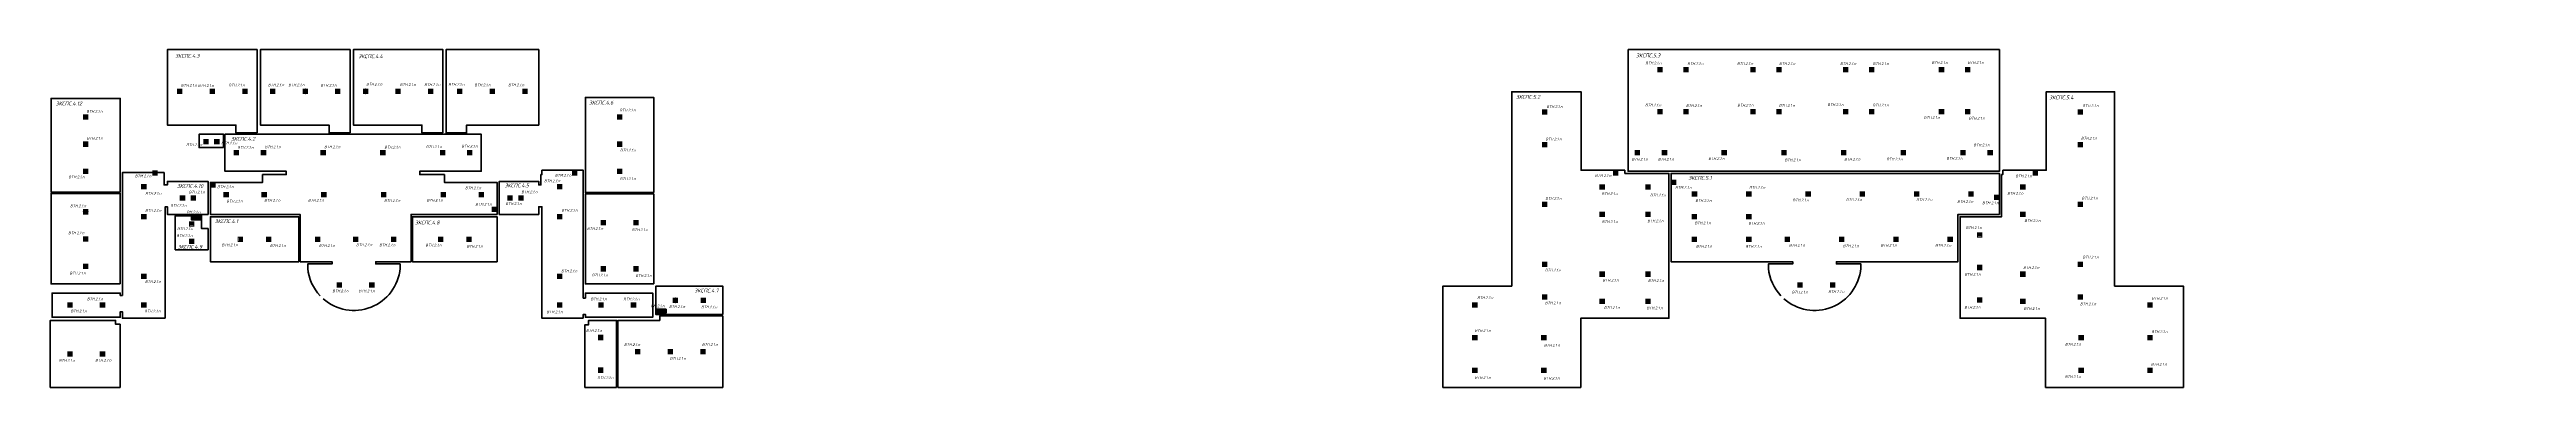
# Model space of a CAD drawing. Header units: millimetres. Extents: x -352922 to 429463, y -483593 to 355472.
# Drawn here: x 201321 to 429463, y 55306 to 86351 of the extents above; entities that cross this region are included whole.
import ezdxf
from ezdxf import colors
from ezdxf.entities.mleader import LeaderData, LeaderLine
from ezdxf.enums import TextEntityAlignment as Align
from ezdxf.math import Vec2, Vec3

# ---------------------------------------------------------------- set-up
doc = ezdxf.new("R2010")
doc.units = ezdxf.units.MM
doc.header["$LTSCALE"] = 0.5
doc.linetypes.add('CONTI', pattern=[0])
doc.layers.get('0').update_dxf_attribs({"lineweight": 18})
for name, color, linetype, lineweight in [('! BSN__тонкая  текст - 015', 250, 'Continuous', 15), ('! ЗКПС НОМЕР 1', 4, 'Continuous', 50), ('13_АПС_оборудование', 1, 'Continuous', 30), ('13_АПС_текст', 1, 'Continuous', 30), ('BSN__основная - 06', 1, 'Continuous', 60), ('АР_Штриховка_Стималит', 5, 'Continuous', 0)]:
    doc.layers.add(name, color=color, linetype=linetype, lineweight=lineweight)
doc.layers.add('! ЗКПС НОМЕР 2', color=7, linetype='Continuous', lineweight=0, true_color=0xf3aae6, transparency=0.5)
doc.styles.add('ISOCPEUR', font='isocpeui.ttf', dxfattribs={"height": 250})

# ---------------------------------------------------------------- blocks, each defined once
blk = doc.blocks.new('101')
at = {"layer": '! ЗКПС НОМЕР 2', "true_color": 0xffffff, "transparency": 33554687}
h = blk.add_hatch(color=7, dxfattribs=at)
h.dxf.hatch_style = 1
h.paths.add_polyline_path([(-12942, -22141.9), (-12947, -22141.9), (-12947, -22146.8), (-12942, -22146.8)])
at = {"layer": 'BSN__основная - 06', "color": 1, "lineweight": 30, "ltscale": 100, "const_width": 0.03, "elevation": 0}
blk.add_lwpolyline([(-12947, -22141.9), (-12942, -22141.9), (-12942, -22146.8), (-12947, -22146.8)], close=True, dxfattribs=at)
at = {"layer": 'BSN__основная - 06', "color": 1, "lineweight": 30, "ltscale": 100, "const_width": 0.07, "elevation": 0}
blk.add_lwpolyline([(-12943.9, -22142.7), (-12945, -22143.9), (-12943.9, -22144.8), (-12945, -22145.9)], dxfattribs=at)
blk = doc.blocks.new('102')
at = {"layer": '! ЗКПС НОМЕР 1', "true_color": 0x78b1e2}
h = blk.add_hatch(color=143, dxfattribs=at)
h.dxf.hatch_style = 1
h.paths.add_polyline_path([(1716.1, -5163), (1711.2, -5163), (1711.2, -5168), (1716.1, -5168)])
at = {"layer": '! BSN__тонкая  текст - 015', "color": 1, "lineweight": 30, "ltscale": 100, "const_width": 0.05}
for points in [[(1711.1, -5165.5), (1710.6, -5165.5)], [(1713.6, -5162.5), (1713.6, -5163)], [(1713.6, -5168), (1713.6, -5168.6)], [(1716.7, -5165.5), (1716.1, -5165.5)]]:
    blk.add_lwpolyline(points, dxfattribs=at)
at = {"layer": '! BSN__тонкая  текст - 015', "color": 1, "lineweight": 30, "ltscale": 100, "const_width": 0.03, "elevation": 0}
blk.add_lwpolyline([(1711.2, -5163), (1716.1, -5163), (1716.1, -5168), (1711.2, -5168)], close=True, dxfattribs=at)
at = {"color": 1, "lineweight": 5, "ltscale": 100, "const_width": 0.03, "elevation": 0}
blk.add_lwpolyline([(1714.2, -5164.4), (1713.1, -5165), (1714.2, -5166), (1713.1, -5166.6)], dxfattribs=at)
blk = doc.blocks.new('ИПР1')
at = {"layer": 'АР_Штриховка_Стималит', "ltscale": 0.01, "true_color": 0xffffff}
h = blk.add_hatch(color=7, dxfattribs=at)
h.dxf.hatch_style = 1
h.paths.add_polyline_path([(-11645.5, -30228.9), (-11645.5, -30233.8), (-11640.6, -30233.8), (-11640.6, -30228.9)])
at = {"layer": 'BSN__основная - 06', "ltscale": 100, "const_width": 0.1}
blk.add_lwpolyline([(-11645.5, -30228.9), (-11640.6, -30228.9), (-11640.6, -30233.8), (-11645.5, -30233.8)], close=True, dxfattribs=at)
for points in [[(-11644.9, -30229.4), (-11644.8, -30229.6), (-11644.8, -30229.6), (-11644.8, -30229.7), (-11644.7, -30229.7), (-11644.7, -30229.8), (-11644.7, -30229.8), (-11644.6, -30229.9), (-11644.6, -30230), (-11644.6, -30230), (-11644.5, -30230.1), (-11644.4, -30230.2), (-11644.4, -30230.2), (-11644.3, -30230.3), (-11644.2, -30230.4), (-11644.1, -30230.5), (-11644, -30230.5), (-11643.9, -30230.6), (-11643.8, -30230.6), (-11643.7, -30230.7), (-11643.6, -30230.7), (-11643.5, -30230.8), (-11643.4, -30230.8), (-11643.2, -30230.8), (-11643, -30230.8), (-11642.7, -30230.8), (-11642.5, -30230.7), (-11642.3, -30230.7), (-11642, -30230.5), (-11641.8, -30230.4), (-11641.6, -30230.2), (-11641.5, -30230), (-11641.3, -30229.8), (-11641.2, -30229.5), (-11641.2, -30229.4)], [(-11643, -30230.8), (-11643, -30233.3)]]:
    blk.add_lwpolyline(points, dxfattribs=at)
blk = doc.blocks.new('*U38')
at = {"linetype": 'Continuous', "lineweight": 20, "true_color": 0xffffff, "transparency": 33554559}
h = blk.add_hatch(color=7, dxfattribs=at)
h.dxf.hatch_style = 1
h.paths.add_polyline_path([(-218, 521), (-218, -276), (1786, -276), (1786, 521)])
h.paths.add_polyline_path([(-1570, -1070), (1673, -1070), (1673, -565), (-1570, -565)], flags=9)
at = {"color": 1, "lineweight": 50, "transparency": 33554559}
blk.add_lwpolyline([(-218, 521), (1786, 521), (1786, -276), (-218, -276)], close=True, dxfattribs=at)
at = {"color": 1, "transparency": 33554559, "insert": (-42, 390), "char_height": 500, "attachment_point": 1, "style": 'ISOCPEUR'}
blk.add_mtext_dynamic_manual_height_columns('РМ-1', width=896.24, gutter_width=1500, heights=[0], dxfattribs=at)
at = {"color": 5, "transparency": 33554559, "style": 'ISOCPEUR'}
blk.add_attdef('ПОМ.', text='', height=200, dxfattribs=at).set_placement((-37, 473), align=Align.RIGHT)
at = {"transparency": 33554559, "style": 'ISOCPEUR'}
blk.add_attdef('НУМЕРАЦИЯ', (-505, 1445), '', height=500, dxfattribs=at)
at = {"transparency": 33554559, "style": 'ISOCPEUR', "flags": 1}
blk.add_attdef('НОМ', (1222, 570), '', height=250, dxfattribs=at)
at = {"color": 6, "lineweight": 20, "transparency": 33554559, "style": 'ISOCPEUR', "flags": 1}
for tag, p in [('ПОМЕЩЕНИЕ', (1645, -43)), ('ИД', (2550, -400))]:
    blk.add_attdef(tag, p, '', height=250, dxfattribs=at)
at = {"color": 6, "lineweight": 40, "transparency": 33554559, "style": 'ISOCPEUR'}
blk.add_attdef('СЛУЖЕБНЫЙОТКР', (-997, -747), '', height=220, dxfattribs=at)
at = {"color": 2, "linetype": 'Continuous', "lineweight": 30, "transparency": 33554559, "style": 'ISOCPEUR', "flags": 1}
blk.add_attdef('ID', (2010, -411), '', height=250, dxfattribs=at)
blk = doc.blocks.new('746')
at = {"layer": '! ЗКПС НОМЕР 1', "true_color": 0x78b1e2}
h = blk.add_hatch(color=143, dxfattribs=at)
h.dxf.hatch_style = 1
h.paths.add_polyline_path([(846.5, -5270.4), (846.5, -5275.2), (851.4, -5275.2), (851.4, -5270.4)])
h.paths.add_polyline_path([(850.5, -5271.3), (850.5, -5274.4), (847.4, -5274.4), (847.4, -5271.3)], flags=16)
at = {"layer": 'АР_Штриховка_Стималит', "true_color": 0xffffff}
h = blk.add_hatch(color=7, dxfattribs=at)
h.dxf.hatch_style = 1
h.paths.add_polyline_path([(847.5, -5271.3), (847.5, -5274.3), (850.5, -5274.3), (850.5, -5271.3)])
at = {"layer": '! BSN__тонкая  текст - 015', "color": 1, "lineweight": 30, "ltscale": 100, "const_width": 0.05}
for points in [[(848.9, -5269.7), (848.9, -5270.3)], [(846.4, -5272.8), (845.9, -5272.8)], [(848.9, -5275.3), (848.9, -5275.8)], [(852, -5272.8), (851.4, -5272.8)]]:
    blk.add_lwpolyline(points, dxfattribs=at)
at = {"color": 1, "lineweight": 5, "ltscale": 100, "elevation": 0}
for points, const_width in [([(846.5, -5275.3), (851.4, -5275.3), (851.4, -5270.3), (846.5, -5270.3)], 0.03), ([(847.5, -5274.3), (850.5, -5274.3), (850.5, -5271.3), (847.5, -5271.3)], 0.01)]:
    blk.add_lwpolyline(points, close=True, dxfattribs=dict(at, const_width=const_width))
at = {"color": 1, "lineweight": 5, "ltscale": 100, "const_width": 0.03, "elevation": 0}
blk.add_lwpolyline([(849.5, -5271.7), (848.4, -5272.3), (849.5, -5273.3), (848.4, -5273.9)], dxfattribs=at)
blk = doc.blocks.new('748')
at = {"layer": 'АР_Штриховка_Стималит', "true_color": 0xffffff}
h = blk.add_hatch(color=7, dxfattribs=at)
h.dxf.hatch_style = 1
h.paths.add_polyline_path([(1611.5, -5339.8), (1606.6, -5339.8), (1606.6, -5344.7), (1611.5, -5344.7)])
h.paths.add_polyline_path([(1610.6, -5340.7), (1610.6, -5343.8), (1607.6, -5343.8), (1607.6, -5340.7)], flags=16)
h = blk.add_hatch(color=7, dxfattribs=at)
h.dxf.hatch_style = 1
h.paths.add_polyline_path([(1607.6, -5340.7), (1607.6, -5343.7), (1610.6, -5343.7), (1610.6, -5340.7)])
at = {"color": 1, "lineweight": 5, "ltscale": 100, "elevation": 0}
for points, const_width in [([(1606.6, -5344.7), (1611.6, -5344.7), (1611.6, -5339.8), (1606.6, -5339.8)], 0.03), ([(1607.6, -5343.7), (1610.6, -5343.7), (1610.6, -5340.7), (1607.6, -5340.7)], 0.01)]:
    blk.add_lwpolyline(points, close=True, dxfattribs=dict(at, const_width=const_width))
at = {"color": 1, "lineweight": 5, "ltscale": 100, "const_width": 0.03, "elevation": 0}
blk.add_lwpolyline([(1609.6, -5341.1), (1608.5, -5341.7), (1609.7, -5342.7), (1608.5, -5343.3)], dxfattribs=at)

msp = doc.modelspace()

# ---------------------------------------------------------------- linework, layer by layer
at = {"layer": '! ЗКПС НОМЕР 1', "color": 40, "transparency": 33554559}
for points in [[(220441, 78700), (218485, 78700), (218485, 79418), (212176, 79418), (212176, 86351), (220441, 86351)], [(229006, 78700), (227072, 78700), (227072, 79418), (220741, 79418), (220741, 86351), (229006, 86351)], [(256976, 73211), (250686, 73211), (250686, 78314), (250686, 78314), (250686, 78314), (250686, 78314), (250686, 81966), (256976, 81966)], [(217353, 77349), (215096, 77349), (215096, 78580), (217353, 78580)], [(256976, 64816), (256876, 64816), (250686, 64816), (250686, 73091), (256976, 73091)]]:
    msp.add_lwpolyline(points, close=True, dxfattribs=at)
at = {"layer": '! ЗКПС НОМЕР 1', "color": 200, "transparency": 33554559}
for points in [[(237551, 78700), (235617, 78700), (235617, 79418), (229306, 79418), (229306, 86351), (237551, 86351)], [(246376, 79418), (239728, 79418), (239728, 78700), (237851, 78700), (237851, 86351), (246376, 86351)]]:
    msp.add_lwpolyline(points, close=True, dxfattribs=at)
at = {"layer": '! ЗКПС НОМЕР 1', "color": 84, "transparency": 33554559}
for points in [[(346720, 86351), (380920, 86351), (380920, 75166), (346720, 75166)], [(263326, 61989), (257176, 61989), (257176, 64616), (263326, 64616)], [(263326, 55306), (253676, 55306), (253676, 61456), (255936, 61456), (255936, 61456), (257526, 61456), (257526, 61869), (263326, 61869)], [(253556, 55306), (250626, 55306), (250626, 61056), (250976, 61056), (250976, 61454), (253556, 61456)]]:
    msp.add_lwpolyline(points, close=True, dxfattribs=at)
at = {"layer": '! ЗКПС НОМЕР 1', "color": 200, "transparency": 33554559}
msp.add_lwpolyline([(346420, 75266), (342380, 75266), (342380, 82486), (336005, 82486), (336005, 64616), (329655, 64616), (329654, 55306), (342355, 55306), (342355, 61656), (350475, 61656), (350475, 70996), (350475, 70996), (350475, 74966), (346420, 74966), (346420, 75266)], dxfattribs=at)
at = {"layer": '! ЗКПС НОМЕР 1', "color": 30, "true_color": 0xf26722, "transparency": 33554559}
msp.add_lwpolyline([(381220, 75266), (385230, 75266), (385230, 82486), (391520, 82486), (391520, 64616), (397870, 64616), (397870, 55306), (385170, 55306), (385170, 61656), (377290, 61656), (377290, 70996), (381120, 70996), (381120, 74866), (381220, 74866), (381220, 75266)], dxfattribs=at)
for points in [[(207836, 73261), (201461, 73261), (201461, 81866), (207836, 81866), (207836, 78286), (207834, 78286), (207837, 77045), (207836, 77046)], [(207836, 64816), (207836, 64816), (207836, 64816), (201461, 64816), (201461, 73141), (207836, 73141), (207836, 64816)]]:
    msp.add_lwpolyline(points, close=True, dxfattribs=at)
at = {"layer": '! ЗКПС НОМЕР 1', "color": 163, "transparency": 33554559}
for points in [[(226248, 63711, -0.1673533), (225100, 66246), (225100, 66646), (227344, 66646), (227344, 66846), (227344, 66846), (227344, 66846), (227344, 66846), (224391, 66846), (224391, 71196), (216131, 71196), (216131, 74144), (220936, 74144), (220936, 74866), (223131, 74866), (223131, 75166), (217473, 75166), (217473, 78580), (229006, 78580), (229006, 78580), (229006, 78580), (229006, 78580), (241078, 78580), (241078, 75166), (235421, 75166), (235421, 74866), (237696, 74866), (237699, 74145), (242546, 74145), (242546, 71196), (234629, 71196), (234629, 71196), (234629, 66846), (231368, 66846), (231368, 66646), (233610, 66646), (233610, 66246, -0.61282), (226531, 63438)], [(360792, 63711, -0.1673533), (359644, 66246), (359644, 66646), (361888, 66646), (361888, 66846), (361888, 66846), (361888, 66846), (361888, 66846), (350675, 66846), (350675, 74966), (350675, 74966), (350675, 74966), (350675, 74966), (380920, 74966), (380920, 71196), (377090, 71196), (377090, 66846), (365912, 66846), (365912, 66646), (368154, 66646), (368154, 66246, -0.61282), (361075, 63438)]]:
    msp.add_lwpolyline(points, format="xyb", dxfattribs=at)
at = {"layer": '! ЗКПС НОМЕР 1', "color": 171, "transparency": 33554559}
for points in [[(211976, 61656), (208036, 61656), (208036, 62256), (207836, 62256), (207836, 61756), (201561, 61756), (201561, 63976), (207836, 63976), (207836, 63756), (208036, 63756), (208036, 75046), (211876, 75046), (211876, 73908), (212176, 73908), (212176, 74244), (215931, 74244), (215931, 71196), (212176, 71196), (212176, 71908), (211976, 71908)], [(207811, 55306), (201381, 55306), (201381, 61456), (207411, 61456), (207411, 61106), (207811, 61106)]]:
    msp.add_lwpolyline(points, close=True, dxfattribs=at)
at = {"layer": '! ЗКПС НОМЕР 1', "color": 11, "true_color": 0xf27172, "transparency": 33554559}
msp.add_lwpolyline([(250486, 61656), (246676, 61656), (246676, 71908), (246376, 71908), (246376, 71196), (242746, 71196), (242746, 74244), (246376, 74244), (246376, 73908), (246576, 73908), (246576, 74866), (246676, 74866), (246676, 75266), (250486, 75266), (250486, 63505), (250686, 63505), (250686, 63976), (256876, 63976), (256876, 61756), (250686, 61756), (250686, 62006), (250486, 62005)], close=True, dxfattribs=at)
at = {"layer": '! ЗКПС НОМЕР 1', "color": 160, "transparency": 33554559}
msp.add_lwpolyline([(215931, 67957), (212896, 67957), (212895, 71076), (215322, 71076), (215322, 69896), (215931, 69896)], close=True, dxfattribs=at)
at = {"layer": '! ЗКПС НОМЕР 1', "color": 242, "true_color": 0xcd2027, "transparency": 33554559}
msp.add_lwpolyline([(224271, 66846), (216131, 66846), (216131, 70996), (224271, 70996)], close=True, dxfattribs=at)
at = {"layer": '! ЗКПС НОМЕР 1', "color": 25, "transparency": 33554559}
msp.add_lwpolyline([(242546, 66846), (234750, 66846), (234749, 70996), (242546, 70996)], close=True, dxfattribs=at)

# ---------------------------------------------------------------- block references
at = {"layer": '13_АПС_оборудование', "transparency": 33554559}
for name, p, xscale, yscale, zscale in [('101', (1644101, 2298953, 0), 100, 100, 100), ('101', (1646501, 2298953, 0), 100, 100, 100), ('101', (1652666, 2298953, 0), 100, 100, 100), ('101', (1655066, 2298953, 0), 100, 100, 100), ('101', (1661211, 2298953, 0), 100, 100, 100), ('101', (1663611, 2298953, 0), 100, 100, 100), ('101', (1670036, 2298953, 0), 100, 100, 100), ('101', (1672436, 2298953, 0), 100, 100, 100), ('102', (44945, 599075, 0), 100, 100, 100), ('102', (47945, 599075, 0), 100, 100, 100), ('102', (50508, 599075, 0), 100, 100, 100), ('102', (53508, 599075, 0), 100, 100, 100), ('102', (56508, 599075, 0), 100, 100, 100), ('102', (62065, 599075, 0), 100, 100, 100), ('102', (65065, 599075, 0), 100, 100, 100), ('102', (67745, 599075, 0), 100, 100, 100), ('102', (70745, 599075, 0), 100, 100, 100), ('102', (73745, 599075, 0), 100, 100, 100), ('101', (1644101, 2295088, 0), 100, 100, 100), ('101', (1646501, 2295088, 0), 100, 100, 100), ('101', (1652666, 2295088, 0), 100, 100, 100), ('101', (1655066, 2295088, 0), 100, 100, 100), ('101', (1661211, 2295088, 0), 100, 100, 100), ('101', (1663611, 2295088, 0), 100, 100, 100), ('101', (1670036, 2295088, 0), 100, 100, 100), ('101', (1672436, 2295088, 0), 100, 100, 100), ('101', (1682824, 2295055, 0), 100, 100, 100), ('102', (33285, 594214, 0), 100, 100, 100), ('101', (1510174, 2292333, 0), 100, 100, 100), ('101', (1511174, 2292333, 0), 100, 100, 100), ('102', (82467, 594214, 0), 100, 100, 100), ('101', (1633474, 2292055, 0), 100, 100, 100), ('101', (1682824, 2292055, 0), 100, 100, 100), ('102', (33285, 591714, 0), 100, 100, 100), ('101', (1515475, 2291308, 0), 100, 100, 100), ('101', (1520975, 2291308, 0), 100, 100, 100), ('101', (1526475, 2291308, 0), 100, 100, 100), ('101', (1531975, 2291308, 0), 100, 100, 100), ('101', (1534475, 2291308, 0), 100, 100, 100), ('102', (82467, 591714, 0), 100, 100, 100), ('101', (1644519, 2291313, 0), 100, 100, 100), ('101', (1650019, 2291313, 0), 100, 100, 100), ('101', (1655519, 2291313, 0), 100, 100, 100), ('101', (1661019, 2291313, 0), 100, 100, 100), ('101', (1666519, 2291313, 0), 100, 100, 100), ('101', (1672019, 2291313, 0), 100, 100, 100), ('101', (1674519, 2291313, 0), 100, 100, 100), ('101', (1504455, 2288195, 0), 100, 100, 100), ('101', (1512037, 2287465, 0), 100, 100, 100), ('101', (1515537, 2287465, 0), 100, 100, 100), ('101', (1521037, 2287465, 0), 100, 100, 100), ('101', (1526537, 2287465, 0), 100, 100, 100), ('101', (1532037, 2287465, 0), 100, 100, 100), ('101', (1535537, 2287465, 0), 100, 100, 100), ('101', (1542755, 2288195, 0), 100, 100, 100), ('101', (1638774, 2288145, 0), 100, 100, 100), ('101', (1643002, 2288145, 0), 100, 100, 100), ('101', (1652289, 2287518, 0), 100, 100, 100), ('101', (1657751, 2287518, 0), 100, 100, 100), ('101', (1662751, 2287518, 0), 100, 100, 100), ('101', (1667751, 2287518, 0), 100, 100, 100), ('101', (1672751, 2287518, 0), 100, 100, 100), ('101', (1677524, 2288145, 0), 100, 100, 100), ('102', (33285, 587989, 0), 100, 100, 100), ('101', (1504455, 2285445, 0), 100, 100, 100), ('101', (1508012, 2287155, 0), 100, 100, 100), ('*U38', (214482, 70841), 0.45, 0.45, 0.45), ('101', (1539197, 2287155, 0), 100, 100, 100), ('101', (1542755, 2285445, 0), 100, 100, 100), ('102', (80967, 586993, 0), 100, 100, 100), ('102', (83967, 586993, 0), 100, 100, 100), ('101', (1633474, 2286555, 0), 100, 100, 100), ('101', (1638774, 2285645, 0), 100, 100, 100), ('101', (1643002, 2285645, 0), 100, 100, 100), ('101', (1647276, 2285430, 0), 100, 100, 100), ('101', (1652289, 2285430, 0), 100, 100, 100), ('101', (1677524, 2285645, 0), 100, 100, 100), ('101', (1682824, 2286555, 0), 100, 100, 100), ('102', (33285, 585489, 0), 100, 100, 100), ('101', (1508862, 2283170, 0), 100, 100, 100), ('102', (50138, 585470, 0), 100, 100, 100), ('101', (1520459, 2283355, 0), 100, 100, 100), ('101', (1523959, 2283355, 0), 100, 100, 100), ('101', (1527459, 2283355, 0), 100, 100, 100), ('102', (68585, 585470, 0), 100, 100, 100), ('101', (1647276, 2283355, 0), 100, 100, 100), ('101', (1652289, 2283355, 0), 100, 100, 100), ('101', (1655836, 2283355, 0), 100, 100, 100), ('101', (1660836, 2283355, 0), 100, 100, 100), ('101', (1665836, 2283355, 0), 100, 100, 100), ('101', (1670836, 2283355, 0), 100, 100, 100), ('102', (33285, 582989, 0), 100, 100, 100), ('102', (80967, 582757, 0), 100, 100, 100), ('102', (83967, 582757, 0), 100, 100, 100), ('101', (1633474, 2281055, 0), 100, 100, 100), ('101', (1673554, 2280760, 0), 100, 100, 100), ('101', (1682824, 2281055, 0), 100, 100, 100), ('101', (1504455, 2279945, 0), 100, 100, 100), ('101', (1522459, 2279150, 0), 100, 100, 100), ('101', (1525459, 2279150, 0), 100, 100, 100), ('101', (1542755, 2279945, 0), 100, 100, 100), ('101', (1638774, 2280145, 0), 100, 100, 100), ('101', (1643002, 2280145, 0), 100, 100, 100), ('101', (1657003, 2279150, 0), 100, 100, 100), ('101', (1660003, 2279150, 0), 100, 100, 100), ('101', (1677524, 2280145, 0), 100, 100, 100), ('101', (1497647, 2277300, 0), 100, 100, 100), ('101', (1500647, 2277300, 0), 100, 100, 100), ('101', (1504455, 2277300, 0), 100, 100, 100), ('101', (1542755, 2277300, 0), 100, 100, 100), ('101', (1546562, 2277300, 0), 100, 100, 100), ('101', (1549562, 2277300, 0), 100, 100, 100), ('*U38', (257301, 62253), 0.45, 0.45, 0.45), ('102', (90188, 579852, 0), 100, 100, 100), ('101', (1627054, 2277315, 0), 100, 100, 100), ('101', (1633474, 2278055, 0), 100, 100, 100), ('101', (1638774, 2277645, 0), 100, 100, 100), ('101', (1643002, 2277645, 0), 100, 100, 100), ('101', (1673554, 2277760, 0), 100, 100, 100), ('101', (1677524, 2277645, 0), 100, 100, 100), ('101', (1682824, 2278055, 0), 100, 100, 100), ('101', (1689244, 2277315, 0), 100, 100, 100), ('102', (80727, 576433, 0), 100, 100, 100), ('101', (1627054, 2274315, 0), 100, 100, 100), ('101', (1633404, 2274315, 0), 100, 100, 100), ('101', (1682894, 2274315, 0), 100, 100, 100), ('101', (1689244, 2274315, 0), 100, 100, 100), ('101', (1497647, 2272815, 0), 100, 100, 100), ('101', (1500647, 2272815, 0), 100, 100, 100), ('102', (80727, 573433, 0), 100, 100, 100), ('102', (84138, 575137, 0), 100, 100, 100), ('102', (87138, 575137, 0), 100, 100, 100), ('102', (90138, 575137, 0), 100, 100, 100), ('101', (1627054, 2271315, 0), 100, 100, 100), ('101', (1633404, 2271315, 0), 100, 100, 100), ('101', (1682894, 2271315, 0), 100, 100, 100), ('101', (1689244, 2271315, 0), 100, 100, 100)]:
    msp.add_blockref(name, p, dxfattribs=dict(at, xscale=xscale, yscale=yscale, zscale=zscale))
at = {"layer": '13_АПС_оборудование', "transparency": 33554687, "xscale": 100, "yscale": 100, "zscale": 100}
for name, p in [('746', (128415, 609803, 0)), ('746', (145535, 609803, 0)), ('746', (119755, 607442, 0)), ('746', (168937, 607442, 0)), ('748', (178116, 614844)), ('748', (57617, 611096)), ('748', (186661, 611101)), ('748', (191919, 607307)), ('748', (53655, 606943)), ('748', (82840, 606943)), ('748', (53505, 604559)), ('746', (134008, 596198, 0)), ('746', (152455, 596198, 0)), ('748', (218196, 603549)), ('746', (174058, 590579, 0))]:
    msp.add_blockref(name, p, dxfattribs=at)
at = {"layer": '13_АПС_оборудование', "color": 5, "transparency": 33554559, "xscale": 100, "yscale": 100, "zscale": 100}
for p in [(1375344, 3098154), (1380685, 3097033), (1413984, 3098154), (1509888, 3098154), (1515229, 3097296), (1544978, 3095906), (1548528, 3098154), (1406604, 3094800)]:
    msp.add_blockref('ИПР1', p, dxfattribs=at)

# ---------------------------------------------------------------- texts
at = {"layer": '13_АПС_текст', "color": 5, "transparency": 33554687, "style": 'ISOCPEUR'}
for s, p in [('ЗКСПС.4.3', (212888, 85606)), ('ЗКСПС.4.4', (229759, 85565)), ('ЗКСПС.5.3', (347453, 85645)), ('ЗКСПС.5.2', (336388, 81833)), ('ЗКСПС.5.4', (385500, 81787)), ('ЗКСПС.4.12', (201886, 81228)), ('ЗКСПС.4.6', (251001, 81302)), ('ЗКСПС.4.2', (218024, 77974)), ('ЗКСПС.4.10', (213049, 73644)), ('ЗКСПС.4.5', (243233, 73699)), ('ЗКСПС.5.1', (352267, 74385)), ('ЗКСПС.4.1', (216536, 70404)), ('ЗКСПС.4.8', (234983, 70281)), ('ЗКСПС.4.9', (213121, 68052)), ('ЗКСПС.4.7', (260710, 64025))]:
    msp.add_text(s, height=350, dxfattribs=at).set_placement(p)
at = {"layer": '13_АПС_текст', "transparency": 33554559, "style": 'ISOCPEUR'}
for s, p in [('BTH.2.1.n', (348313, 84992, 0)), ('BTH.2.1.n', (352176, 84928, 0)), ('BTH.2.1.n', (356759, 84951, 0)), ('BTH.2.1.n', (360632, 84932, 0)), ('BTH.2.1.n', (366249, 84933, 0)), ('BTH.2.1.n', (369258, 84933, 0)), ('BTH.2.1.n', (374679, 85026, 0)), ('BTH.2.1.n', (378003, 85039, 0)), ('BTH.2.1.n', (213421, 82943, 0)), ('BTH.2.1.n', (214983, 82922, 0)), ('BTH.2.1.n', (217822, 82964, 0)), ('BTH.2.1.n', (221452, 82986, 0)), ('BTH.2.1.n', (223325, 82986, 0)), ('BTH.2.1.n', (226281, 82951, 0)), ('BTH.2.1.n', (230490, 83049, 0)), ('BTH.2.1.n', (233588, 83007, 0)), ('BTH.2.1.n', (235840, 83000, 0)), ('BTH.2.1.n', (238059, 83027, 0)), ('BTH.2.1.n', (240461, 82974, 0)), ('BTH.2.1.n', (243566, 82975, 0)), ('BTH.2.1.n', (204721, 80550, 0)), ('BTH.2.1.n', (253826, 80665, 0)), ('BTH.2.1.n', (339202, 80981, 0)), ('BTH.2.1.n', (348287, 81130, 0)), ('BTH.2.1.n', (352057, 81077, 0)), ('BTH.2.1.n', (356786, 81119, 0)), ('BTH.2.1.n', (360607, 81092, 0)), ('BTH.2.1.n', (365080, 81164, 0)), ('BTH.2.1.n', (369245, 81124, 0)), ('BTH.2.1.n', (373956, 79989, 0)), ('BTH.2.1.n', (378095, 79924, 0)), ('BTH.2.1.n', (388572, 81064, 0)), ('BTH.2.1.n', (204749, 78082, 0)), ('BTH.2.1.n', (213907, 77479, 0)), ('BTH.2.1.n', (217130, 77638, 0)), ('BTH.2.1.n', (239268, 77350, 0)), ('BTH.2.1.n', (339116, 77998, 0)), ('BTH.2.1.n', (378539, 77464, 0)), ('BTH.2.1.n', (388439, 78086, 0)), ('BTH.2.1.n', (218630, 77234, 0)), ('BTH.2.1.n', (221150, 77288, 0)), ('BTH.2.1.n', (226623, 77286, 0)), ('BTH.2.1.n', (232167, 77260, 0)), ('BTH.2.1.n', (235987, 77296, 0)), ('BTH.2.1.n', (253873, 76989, 0)), ('BTH.2.1.n', (347056, 76148, 0)), ('BTH.2.1.n', (349471, 76148, 0)), ('BTH.2.1.n', (354118, 76213, 0)), ('BTH.2.1.n', (361146, 76086, 0)), ('BTH.2.1.n', (366626, 76151, 0)), ('BTH.2.1.n', (370524, 76164, 0)), ('BTH.2.1.n', (376042, 76230, 0)), ('BTH.2.1.n', (203071, 74523, 0)), ('BTM.2.1.n', (209186, 74607, 0)), ('BTH.2.1.n', (210143, 73009, 0)), ('BTH.2.1.n', (214149, 73124, 0)), ('BTM.2.1.n', (216765, 73616, 0)), ('BTH.2.1.n', (239599, 73505, 0)), ('BTH.2.1.n', (244782, 73146, 0)), ('BTH.2.1.n', (246880, 74164, 0)), ('BTM.2.1.n', (247870, 74669, 0)), ('BTH.2.1.n', (253849, 74353, 0)), ('BTM.2.1.n', (343664, 74651, 0)), ('BTH.2.1.n', (344283, 72979, 0)), ('BTH.2.1.n', (348743, 72854, 0)), ('BTM.2.1.n', (351056, 73559, 0)), ('BTH.2.1.n', (357871, 73556, 0)), ('BTH.2.1.n', (381643, 73016, 0)), ('BTM.2.1.n', (382402, 74609, 0)), ('BTH.2.1.n', (203218, 71855, 0)), ('BTH.2.1.n', (210132, 71439, 0)), ('BTH.2.1.n', (212457, 71904, 0)), ('РМ.2.1.n', (213938, 71293, 0)), ('BTH.2.1.n', (217620, 72296, 0)), ('BTH.2.1.n', (221099, 72370, 0)), ('BTH.2.1.n', (225132, 72381, 0)), ('BTH.2.1.n', (232143, 72357, 0)), ('BTH.2.1.n', (236066, 72376, 0)), ('BTM.2.1.n', (240542, 72014, 0)), ('BTH.2.1.n', (243325, 72066, 0)), ('BTH.2.1.n', (248478, 71456, 0)), ('BTH.2.1.n', (339101, 72544, 0)), ('BTH.2.1.n', (348501, 70483, 0)), ('BTH.2.1.n', (352919, 72341, 0)), ('BTH.2.1.n', (361880, 72397, 0)), ('BTH.2.1.n', (366794, 72423, 0)), ('BTH.2.1.n', (373260, 72425, 0)), ('BTH.2.1.n', (377034, 72255, 0)), ('BTM.2.1.n', (379341, 72142, 0)), ('BTH.2.1.n', (383222, 70499, 0)), ('BTH.2.1.n', (388499, 72573, 0)), ('BTH.2.1.n', (203047, 69384, 0)), ('BTH.2.1.n', (213013, 69117, 0)), ('BTH.2.1.n', (213071, 69758, 0)), ('BTH.2.1.n', (217182, 68274, 0)), ('BTH.2.1.n', (221622, 68204, 0)), ('BTH.2.1.n', (226138, 68204, 0)), ('BTH.2.1.n', (229564, 68284, 0)), ('BTH.2.1.n', (231693, 68264, 0)), ('BTH.2.1.n', (235945, 68253, 0)), ('BTH.2.1.n', (250835, 69781, 0)), ('BTH.2.1.n', (254958, 69669, 0)), ('BTH.2.1.n', (344297, 70405, 0)), ('BTH.2.1.n', (352854, 70291, 0)), ('BTH.2.1.n', (357806, 70265, 0)), ('BTH.2.1.n', (361536, 68247, 0)), ('BTH.2.1.n', (369981, 68242, 0)), ('BTH.2.1.n', (375000, 68229, 0)), ('BTH.2.1.n', (377823, 69859, 0)), ('BTH.2.1.n', (239742, 68149, 0)), ('BTH.2.1.n', (339068, 65959, 0)), ('BTH.2.1.n', (352972, 68149, 0)), ('BTH.2.1.n', (357532, 68136, 0)), ('BTH.2.1.n', (366504, 68188, 0)), ('BTH.2.1.n', (383115, 66191, 0)), ('BTH.2.1.n', (388585, 67150, 0)), ('BTH.2.1.n', (203172, 65679, 0)), ('BTH.2.1.n', (210121, 64897, 0)), ('BTH.2.1.n', (227372, 64036, 0)), ('BTH.2.1.n', (229797, 64049, 0)), ('BTH.2.1.n', (248452, 65878, 0)), ('BTH.2.1.n', (251270, 65500, 0)), ('BTH.2.1.n', (255299, 65448, 0)), ('BTH.2.1.n', (344366, 65031, 0)), ('BTH.2.1.n', (348554, 64992, 0)), ('BTH.2.1.n', (361800, 63931, 0)), ('BTH.2.1.n', (365154, 63971, 0)), ('BTH.2.1.n', (377716, 65572, 0)), ('BTH.2.1.n', (203270, 62199, 0)), ('BTH.2.1.n', (204774, 63303, 0)), ('BTH.2.1.n', (210064, 62188, 0)), ('BTH.2.1.n', (247101, 62119, 0)), ('BTH.2.1.n', (251164, 63306, 0)), ('BTH.2.1.n', (254179, 63295, 0)), ('РМ.2.1.n', (256686, 62663, 0)), ('BTH.2.1.n', (258387, 62597, 0)), ('BTH.2.1.n', (261341, 62562, 0)), ('BTH.2.1.n', (332817, 63418, 0)), ('BTH.2.1.n', (339063, 62948, 0)), ('BTH.2.1.n', (344499, 62524, 0)), ('BTH.2.1.n', (348427, 62483, 0)), ('BTH.2.1.n', (377695, 62543, 0)), ('BTH.2.1.n', (383158, 62415, 0)), ('BTH.2.1.n', (388350, 62842, 0)), ('BTH.2.1.n', (394944, 63375, 0)), ('BTH.2.1.n', (250736, 60398, 0)), ('BTH.2.1.n', (254243, 59108, 0)), ('BTH.2.1.n', (261422, 59120, 0)), ('BTH.2.1.n', (332588, 60405, 0)), ('BTH.2.1.n', (386963, 59141, 0)), ('BTH.2.1.n', (394923, 60293, 0)), ('BTH.2.1.n', (202178, 57656, 0)), ('BTH.2.1.n', (205533, 57671, 0)), ('BTH.2.1.n', (258457, 57836, 0)), ('BTH.2.1.n', (338970, 59055, 0)), ('BTH.2.1.n', (394881, 57307, 0)), ('BTH.2.1.n', (251782, 56062, 0)), ('BTH.2.1.n', (332588, 56084, 0)), ('BTH.2.1.n', (338928, 56021, 0)), ('BTH.2.1.n', (386942, 56155, 0))]:
    msp.add_text(s, height=250, dxfattribs=at).set_placement(p)

# ---------------------------------------------------------------- leaders
at = {"layer": '13_АПС_оборудование', "color": 18, "linetype": 'CONTI', "lineweight": 5, "ltscale": 100, "true_color": 0x000000, "transparency": 33554559}
ml = msp.add_multileader_mtext('Standard', dxfattribs=at)
ml.set_content('Оборудование АПС', color=(0, 0, 0), style='ISOCPEUR')
ml.set_leader_properties(color=256, linetype='ByLayer', lineweight=-1)
ml.build(insert=Vec2(0, 0))
ml.multileader.update_dxf_attribs({"text_left_attachment_type": 6, "text_right_attachment_type": 6, "dogleg_length": 2, "arrow_head_size": 200, "scale": 100})
ctx = ml.context
ctx.base_point, ctx.scale, ctx.char_height, ctx.arrow_head_size, ctx.landing_gap_size, ctx.plane_origin = Vec3(-188946, 61396), 100, 250, 200, 0, Vec3(-184043, 59859)
ctx.left_attachment, ctx.right_attachment = 6, 6
notes = []
notes.append((ctx, [(1, (1, 1, 0), (-185750, 61396), (-1, 0), 200, [(0, [(-183533, 66846)], 0, [])])]))
ctx.mtext.insert, ctx.mtext.width, ctx.mtext.flow_direction = Vec3(-188946, 61721), 6184.09, 5
for ctx, leaders in notes:
    for number, flags, end, landing, length, lines in leaders:
        leader = LeaderData()
        leader.index, (leader.has_last_leader_line, leader.has_dogleg_vector, leader.attachment_direction) = number, flags
        leader.last_leader_point, leader.dogleg_vector, leader.dogleg_length = Vec3(end), Vec3(landing), length
        for number, points, colour, breaks in lines:
            line = LeaderLine()
            line.index, line.vertices, line.color, line.breaks = number, Vec3.list(points), colors.encode_raw_color(colour), breaks
            leader.lines.append(line)
        ctx.leaders.append(leader)

doc.saveas('drawing.dxf')
